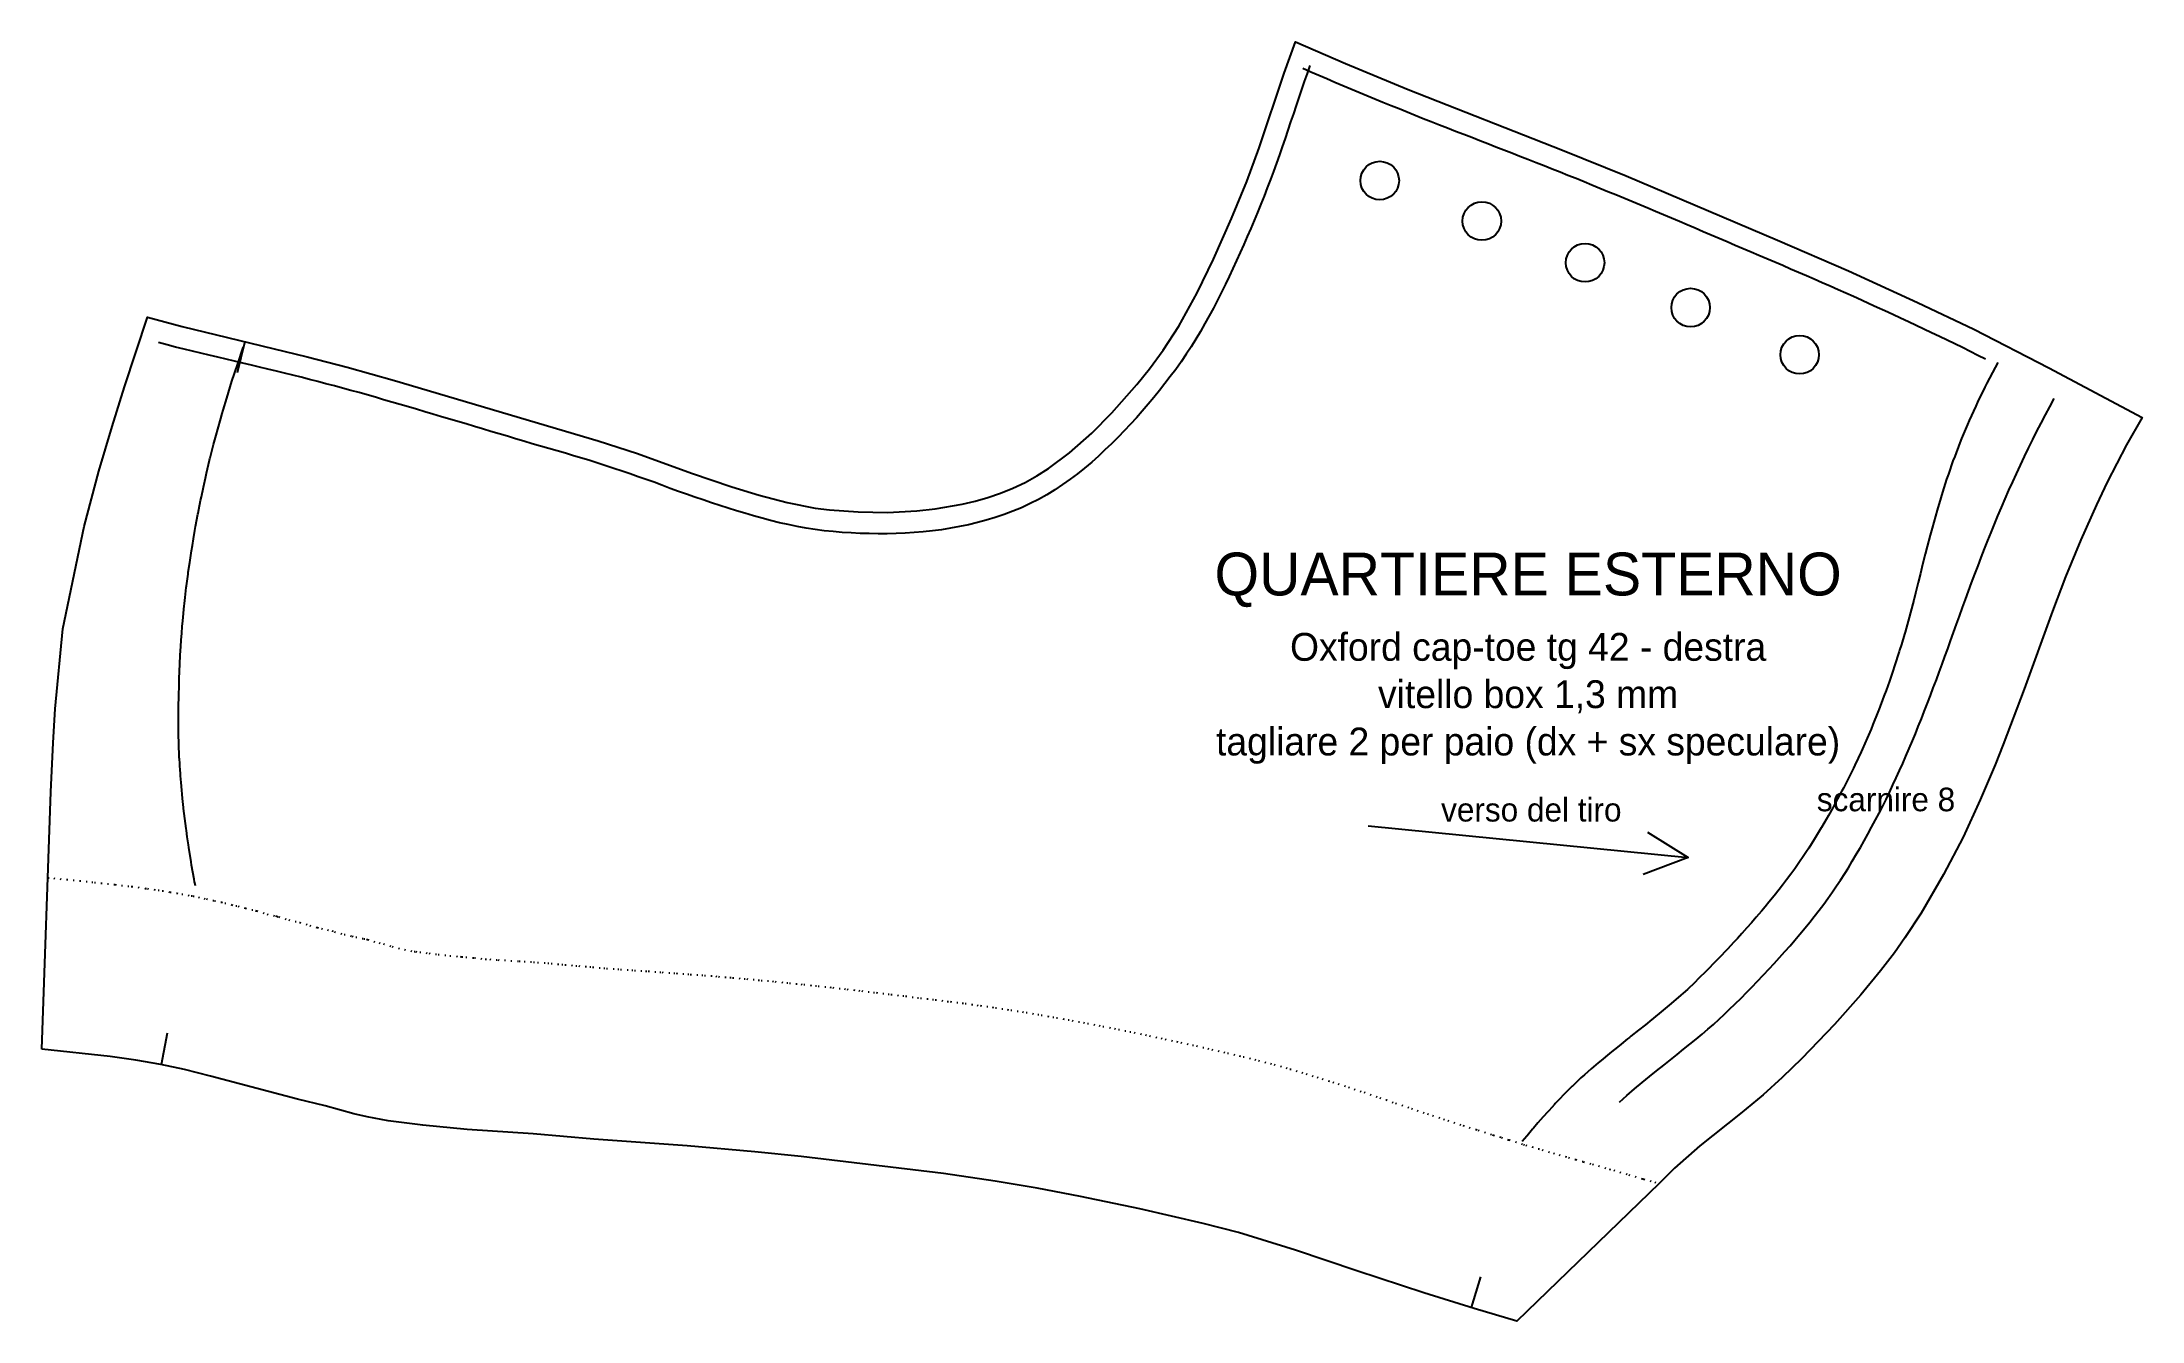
# Model space of a CAD drawing. Header units: millimetres. Extents: x 0 to 196, y 0 to 119.
import ezdxf
from ezdxf.enums import TextEntityAlignment as Align

# ---------------------------------------------------------------- set-up
doc = ezdxf.new("R2010")
doc.units = ezdxf.units.MM
for name, pattern in [('DASHDOT', [3.556, 2.54, -0.508, 0, -0.508]), ('DASHED', [1.524, 1.27, -0.254]), ('DOT', [0.508, 0, -0.508])]:
    doc.linetypes.add(name, pattern=pattern)
for name, color, linetype in [('CUCITURA', 1, 'DASHED'), ('FORI', 7, 'CONTINUOUS'), ('MONTAGGIO', 5, 'DOT'), ('RIFERIMENTO', 3, 'CONTINUOUS'), ('SCARNITURA', 8, 'DASHDOT'), ('TACCHE', 7, 'CONTINUOUS'), ('TAGLIO', 7, 'CONTINUOUS'), ('TESTO', 7, 'CONTINUOUS')]:
    doc.layers.add(name, color=color, linetype=linetype)

msp = doc.modelspace()

# ---------------------------------------------------------------- linework, layer by layer
at = {"layer": 'CUCITURA'}
for points in [[(118.36, 117.24), (118.09, 116.5), (117.83, 115.75), (117.58, 115), (117.32, 114.25), (117.07, 113.49), (116.82, 112.72), (116.56, 111.96), (116.31, 111.19), (116.05, 110.42), (115.78, 109.65), (115.52, 108.88), (115.23, 108.11), (114.96, 107.34), (114.68, 106.58), (114.38, 105.8), (114.08, 105.04), (113.78, 104.28), (113.46, 103.52), (113.15, 102.77), (112.83, 102.02), (112.51, 101.27), (112.18, 100.52), (111.85, 99.78), (111.52, 99.04), (111.18, 98.29), (110.83, 97.54), (110.47, 96.81), (110.11, 96.06), (109.73, 95.32), (109.35, 94.59), (108.96, 93.85), (108.55, 93.13), (108.14, 92.41), (107.71, 91.68), (107.26, 90.97), (106.82, 90.28), (106.34, 89.56), (105.83, 88.85), (105.33, 88.19), (104.83, 87.53), (104.31, 86.88), (103.78, 86.24), (103.25, 85.6), (102.71, 84.97), (102.16, 84.35), (101.6, 83.73), (101.03, 83.12), (100.45, 82.52), (99.84, 81.92), (99.23, 81.34), (98.62, 80.77), (97.99, 80.21), (97.33, 79.65), (96.65, 79.11), (95.97, 78.61), (95.27, 78.1), (94.55, 77.62), (93.81, 77.16), (93.02, 76.72), (92.25, 76.33), (91.45, 75.94), (90.63, 75.61), (89.82, 75.3), (88.99, 75.02), (88.15, 74.77), (87.33, 74.55), (86.48, 74.35), (85.65, 74.18), (84.81, 74.02), (83.96, 73.89), (83.12, 73.78), (82.27, 73.69), (81.43, 73.62), (80.58, 73.56), (79.74, 73.53), (78.9, 73.51), (78.06, 73.51), (77.22, 73.52), (76.38, 73.54), (75.55, 73.59), (74.71, 73.63), (73.86, 73.71), (73.03, 73.79), (72.17, 73.9), (71.34, 74.03), (70.48, 74.18), (69.65, 74.36), (68.84, 74.54), (68.02, 74.74), (67.22, 74.96), (66.41, 75.18), (65.62, 75.42), (64.84, 75.65), (64.05, 75.9), (63.28, 76.15), (62.49, 76.4), (61.71, 76.67), (60.95, 76.93), (60.18, 77.2), (59.42, 77.47), (58.63, 77.74), (57.86, 78.04), (57.14, 78.32), (56.4, 78.58), (55.65, 78.84), (54.9, 79.1), (54.15, 79.36), (53.39, 79.61), (52.64, 79.86), (51.89, 80.1), (51.13, 80.34), (50.38, 80.57), (49.62, 80.8), (48.87, 81.03), (48.1, 81.24), (47.32, 81.46), (46.53, 81.69), (45.75, 81.92), (44.99, 82.15), (44.21, 82.38), (43.44, 82.62), (42.68, 82.84), (41.91, 83.07), (41.13, 83.3), (40.36, 83.53), (39.59, 83.76), (38.83, 83.99), (38.06, 84.21), (37.28, 84.44), (36.5, 84.68), (35.73, 84.91), (34.97, 85.14), (34.21, 85.36), (33.43, 85.59), (32.66, 85.81), (31.89, 86.03), (31.13, 86.26), (30.36, 86.47), (29.6, 86.69), (28.82, 86.9), (28.06, 87.11), (27.29, 87.31), (26.51, 87.52), (25.74, 87.72), (24.97, 87.92), (24.2, 88.12), (23.43, 88.31), (22.64, 88.5), (21.88, 88.69), (21.09, 88.88), (20.31, 89.08), (19.55, 89.25), (18.75, 89.44), (17.97, 89.63), (17.2, 89.81), (16.4, 89.99), (15.6, 90.19), (14.84, 90.38), (14.06, 90.56), (13.28, 90.75), (12.47, 90.94), (11.67, 91.15), (10.88, 91.36)], [(181.43, 89.81), (180.71, 90.17), (179.99, 90.53), (179.28, 90.89), (178.56, 91.23), (177.84, 91.59), (177.12, 91.93), (176.4, 92.28), (175.68, 92.63), (174.95, 92.97), (174.23, 93.31), (173.5, 93.65), (172.77, 93.98), (172.04, 94.32), (171.31, 94.65), (170.58, 94.98), (169.85, 95.32), (169.12, 95.65), (168.39, 95.97), (167.66, 96.29), (166.92, 96.62), (166.18, 96.94), (165.44, 97.27), (164.71, 97.59), (163.97, 97.91), (163.23, 98.23), (162.5, 98.55), (161.76, 98.86), (161.02, 99.18), (160.27, 99.5), (159.54, 99.81), (158.79, 100.13), (158.05, 100.44), (157.31, 100.76), (156.56, 101.08), (155.82, 101.39), (155.08, 101.71), (154.33, 102.03), (153.59, 102.35), (152.85, 102.66), (152.12, 102.98), (151.38, 103.29), (150.63, 103.6), (149.89, 103.92), (149.15, 104.23), (148.41, 104.54), (147.67, 104.85), (146.93, 105.15), (146.18, 105.45), (145.44, 105.76), (144.69, 106.06), (143.95, 106.37), (143.2, 106.67), (142.45, 106.97), (141.71, 107.27), (140.97, 107.56), (140.22, 107.86), (139.47, 108.15), (138.71, 108.45), (137.97, 108.75), (137.22, 109.04), (136.47, 109.33), (135.72, 109.62), (134.97, 109.92), (134.22, 110.21), (133.47, 110.5), (132.72, 110.79), (131.96, 111.08), (131.2, 111.38), (130.45, 111.67), (129.69, 111.97), (128.94, 112.27), (128.19, 112.57), (127.43, 112.87), (126.68, 113.18), (125.93, 113.48), (125.18, 113.79), (124.43, 114.1), (123.68, 114.41), (122.94, 114.72), (122.19, 115.03), (121.44, 115.35), (120.69, 115.66), (119.95, 115.98), (119.2, 116.3), (118.45, 116.62), (117.71, 116.95)]]:
    msp.add_lwpolyline(points, dxfattribs=at)
at = {"layer": 'FORI'}
for centre in [(124.88, 106.49), (134.41, 102.71), (144.05, 98.82), (153.9, 94.63), (164.08, 90.23)]:
    msp.add_circle(centre, 1.8, dxfattribs=at)
at = {"layer": 'MONTAGGIO'}
msp.add_lwpolyline([(0.56, 41.38), (1.09, 41.34), (4.65, 40.99), (4.9, 40.96), (6.7, 40.76), (6.81, 40.75), (8.31, 40.58), (8.37, 40.58), (8.38, 40.58), (9.66, 40.4), (9.85, 40.38), (10.83, 40.23), (11.23, 40.17), (11.95, 40.05), (12.59, 39.95), (13.04, 39.87), (13.94, 39.71), (14.11, 39.68), (14.62, 39.57), (15.14, 39.45), (15.35, 39.41), (16.09, 39.24), (16.76, 39.11), (17.07, 39.03), (17.71, 38.87), (18.08, 38.77), (18.3, 38.73), (19, 38.54), (19.92, 38.33), (19.98, 38.31), (20.06, 38.29), (21.01, 37.99), (21.81, 37.82), (21.96, 37.78), (22.11, 37.74), (23.03, 37.45), (24.04, 37.22), (24.07, 37.22), (24.07, 37.22), (25.01, 36.94), (25.71, 36.75), (26.08, 36.64), (26.65, 36.53), (27.07, 36.42), (27.31, 36.35), (28.2, 36.1), (28.94, 35.94), (29.29, 35.85), (30.04, 35.7), (30.3, 35.64), (30.4, 35.62), (31.48, 35.3), (31.88, 35.21), (32.68, 34.96), (33.29, 34.8), (33.83, 34.68), (34.73, 34.51), (34.9, 34.49), (35.26, 34.45), (35.87, 34.37), (36.13, 34.34), (36.99, 34.22), (37.6, 34.16), (38.08, 34.11), (39.05, 34.03), (39.17, 34.01), (39.57, 33.98), (40.2, 33.92), (40.36, 33.91), (41.38, 33.8), (41.79, 33.78), (42.57, 33.71), (43.18, 33.69), (43.77, 33.63), (44.54, 33.6), (45, 33.56), (45.88, 33.52), (46.26, 33.48), (47.21, 33.42), (47.53, 33.38), (48.53, 33.3), (48.82, 33.27), (49.84, 33.18), (50.11, 33.15), (51.14, 33.07), (51.4, 33.04), (52.45, 32.95), (52.7, 32.93), (53.75, 32.85), (54.01, 32.83), (55.05, 32.76), (55.3, 32.74), (56.35, 32.67), (56.6, 32.66), (57.66, 32.58), (57.9, 32.56), (58.97, 32.49), (59.21, 32.47), (60.28, 32.4), (60.52, 32.37), (61.59, 32.29), (61.84, 32.27), (62.9, 32.19), (63.15, 32.16), (64.22, 32.08), (64.47, 32.06), (65.55, 31.96), (65.79, 31.94), (66.87, 31.84), (67.12, 31.81), (68.19, 31.72), (68.45, 31.69), (69.53, 31.58), (69.78, 31.55), (70.86, 31.44), (71.12, 31.42), (72.21, 31.3), (72.46, 31.28), (73.56, 31.16), (73.81, 31.13), (74.9, 31.01), (75.16, 30.98), (76.26, 30.85), (76.52, 30.82), (77.62, 30.69), (77.88, 30.66), (78.99, 30.53), (79.25, 30.49), (80.36, 30.36), (80.62, 30.33), (81.73, 30.19), (82.01, 30.16), (83.12, 30.03), (83.39, 30), (84.51, 29.85), (84.79, 29.82), (85.91, 29.68), (86.18, 29.65), (87.3, 29.49), (87.59, 29.45), (88.71, 29.3), (89.01, 29.25), (90.11, 29.08), (90.43, 29.03), (91.52, 28.86), (91.86, 28.81), (92.95, 28.63), (93.28, 28.57), (94.37, 28.38), (94.71, 28.32), (95.8, 28.13), (96.16, 28.06), (97.23, 27.86), (97.6, 27.79), (98.68, 27.59), (99.04, 27.51), (100.12, 27.31), (100.49, 27.23), (101.56, 27.01), (101.94, 26.93), (103.01, 26.71), (103.39, 26.63), (104.47, 26.41), (104.85, 26.32), (105.92, 26.09), (106.3, 26), (107.39, 25.77), (107.76, 25.68), (108.84, 25.44), (109.21, 25.36), (110.31, 25.1), (110.67, 25.02), (111.77, 24.76), (112.12, 24.68), (113.23, 24.41), (113.57, 24.33), (114.69, 24.04), (115.02, 23.95), (116.15, 23.64), (116.5, 23.53), (117.6, 23.21), (118, 23.08), (119.04, 22.76), (119.5, 22.62), (120.5, 22.3), (121, 22.14), (121.95, 21.83), (122.48, 21.66), (123.42, 21.36), (123.98, 21.16), (124.88, 20.85), (125.48, 20.65), (126.35, 20.34), (126.93, 20.15), (127.83, 19.85), (128.37, 19.67), (129.33, 19.35), (129.81, 19.19), (130.84, 18.86), (131.23, 18.72), (132.35, 18.36), (132.65, 18.26), (133.88, 17.87), (134.07, 17.81), (135.42, 17.38), (135.49, 17.36), (136.23, 17.14), (136.9, 16.92), (136.96, 16.91), (138.31, 16.49), (138.51, 16.43), (139.71, 16.07), (140.05, 15.97), (141.11, 15.66), (141.62, 15.52), (142.5, 15.26), (143.18, 15.07), (143.9, 14.87), (144.75, 14.64), (145.3, 14.48), (146.31, 14.19), (146.72, 14.07), (147.87, 13.73), (148.13, 13.66), (149.43, 13.28), (149.54, 13.24), (150.56, 12.95), (150.95, 12.83), (150.95, 12.83)], dxfattribs=at)
at = {"layer": 'RIFERIMENTO'}
for points in [[(14.32, 40.62), (14.27, 40.93), (14.25, 41), (14.2, 41.26), (13.97, 42.56), (13.92, 42.88), (13.7, 44.21), (13.67, 44.47), (13.56, 45.21), (13.48, 45.79), (13.45, 45.99), (13.34, 46.92), (13.22, 47.86), (13.21, 47.91), (13.2, 47.95), (13.13, 48.78), (13.08, 49.19), (13.04, 49.56), (12.98, 50.27), (12.98, 50.27), (12.98, 50.27), (12.93, 50.91), (12.92, 51.07), (12.89, 51.52), (12.87, 51.79), (12.86, 52.08), (12.83, 52.45), (12.82, 52.61), (12.79, 53.06), (12.79, 53.12), (12.78, 53.45), (12.77, 53.61), (12.77, 53.62), (12.76, 54.08), (12.76, 54.15), (12.75, 54.56), (12.75, 54.65), (12.74, 55.02), (12.74, 55.15), (12.74, 55.5), (12.73, 55.66), (12.73, 55.99), (12.73, 56.18), (12.74, 56.5), (12.74, 56.74), (12.74, 57.04), (12.75, 57.35), (12.75, 57.66), (12.76, 58.07), (12.77, 58.42), (12.79, 59.35), (12.8, 59.98), (12.86, 61.33), (12.9, 62.16), (12.95, 62.98), (12.99, 63.58), (13.04, 64.23), (13.09, 64.86), (13.14, 65.38), (13.21, 66.08), (13.25, 66.47), (13.34, 67.28), (13.36, 67.56), (13.47, 68.5), (13.49, 68.65), (13.63, 69.74), (13.64, 69.76), (13.65, 69.91), (13.79, 70.82), (13.82, 71.04), (13.96, 71.91), (14.04, 72.4), (14.14, 73.03), (14.28, 73.82), (14.34, 74.19), (14.55, 75.33), (14.57, 75.42), (14.63, 75.79), (14.81, 76.63), (14.88, 76.96), (15.07, 77.86), (15.26, 78.71), (15.36, 79.16), (15.64, 80.37), (15.68, 80.53), (15.7, 80.6), (16.02, 81.85), (16.25, 82.72), (16.4, 83.27), (16.68, 84.28), (16.81, 84.73), (16.91, 85.06), (17.24, 86.18), (17.73, 87.75), (17.73, 87.76), (17.73, 87.76), (18.24, 89.27), (18.79, 90.89), (18.8, 90.92), (18.82, 90.97)], [(182.57, 89.49), (182.33, 89.05), (181.55, 87.56), (181.36, 87.19), (180.69, 85.79), (180.52, 85.43), (179.91, 84.09), (179.74, 83.7), (179.2, 82.4), (179.04, 82.01), (178.55, 80.73), (178.39, 80.31), (177.96, 79.06), (177.8, 78.6), (177.42, 77.4), (177.26, 76.88), (176.91, 75.72), (176.75, 75.15), (176.44, 74.02), (176.27, 73.38), (175.99, 72.32), (175.81, 71.6), (175.56, 70.63), (175.36, 69.79), (175.14, 68.96), (174.9, 67.97), (174.73, 67.31), (174.43, 66.15), (174.31, 65.7), (173.93, 64.33), (173.87, 64.13), (173.58, 63.16), (173.41, 62.63), (173.38, 62.51), (172.94, 61.17), (172.79, 60.69), (172.46, 59.75), (172.16, 58.88), (171.95, 58.36), (171.47, 57.07), (171.45, 57), (171.38, 56.84), (170.91, 55.7), (170.74, 55.25), (170.37, 54.41), (169.94, 53.43), (169.81, 53.14), (169.54, 52.56), (169.23, 51.91), (169.09, 51.61), (168.63, 50.7), (168.16, 49.76), (168.03, 49.52), (167.8, 49.09), (167.4, 48.34), (167.17, 47.92), (166.76, 47.2), (166.12, 46.08), (166.11, 46.06), (166.1, 46.04), (165.42, 44.95), (164.92, 44.14), (164.72, 43.85), (164.47, 43.48), (164.01, 42.79), (163.63, 42.23), (163.26, 41.73), (162.84, 41.18), (162.48, 40.7), (162.17, 40.28), (161.69, 39.69), (161.21, 39.1), (160.87, 38.68), (160.53, 38.27), (160.02, 37.7), (159.57, 37.18), (159.16, 36.71), (158.68, 36.17), (158.27, 35.72), (157.94, 35.37), (157.34, 34.72), (156.54, 33.87), (156.39, 33.72), (156.3, 33.64), (155.34, 32.66), (154.65, 31.98), (154.29, 31.62), (153.61, 30.97), (153.2, 30.6), (152.99, 30.44), (152.08, 29.64), (151.33, 29.03), (150.95, 28.7), (150.1, 28), (149.88, 27.82), (149.68, 27.67), (149.02, 27.15), (148.33, 26.59), (148.18, 26.47), (148.02, 26.34), (147.41, 25.86), (146.91, 25.45), (146.67, 25.26), (146.33, 24.98), (145.96, 24.68), (145.69, 24.46), (145.28, 24.12), (144.62, 23.55), (144.62, 23.55), (144.62, 23.55), (144, 23), (143.66, 22.7), (143.4, 22.45), (142.84, 21.91), (142.82, 21.89), (142.79, 21.88), (142.25, 21.33), (142.01, 21.08), (141.71, 20.77), (141.27, 20.3), (141.18, 20.21), (140.93, 19.93), (140.66, 19.64), (140.57, 19.53), (140.15, 19.06), (139.9, 18.78), (139.64, 18.49), (139.24, 18.02), (139.14, 17.9), (138.77, 17.46), (138.64, 17.3), (138.6, 17.26), (138.19, 16.75)]]:
    msp.add_lwpolyline(points, dxfattribs=at)
at = {"layer": 'SCARNITURA'}
msp.add_lwpolyline([(147.26, 20.42), (147.96, 21.05), (148.67, 21.67), (149.39, 22.27), (150.05, 22.82), (150.72, 23.36), (151.39, 23.89), (152.02, 24.39), (152.63, 24.88), (153.24, 25.37), (153.83, 25.85), (154.41, 26.32), (154.97, 26.78), (155.5, 27.24), (156.03, 27.7), (156.55, 28.17), (157.02, 28.61), (157.51, 29.08), (158.06, 29.63), (158.61, 30.16), (159.14, 30.7), (159.63, 31.2), (160.11, 31.71), (160.69, 32.32), (161.22, 32.87), (161.7, 33.39), (162.2, 33.94), (162.71, 34.5), (163.19, 35.04), (163.64, 35.57), (164.11, 36.13), (164.58, 36.7), (165.02, 37.24), (165.44, 37.77), (165.89, 38.36), (166.32, 38.92), (166.71, 39.46), (167.14, 40.07), (167.52, 40.62), (167.89, 41.17), (168.29, 41.79), (168.63, 42.32), (168.99, 42.94), (169.4, 43.62), (169.76, 44.23), (170.11, 44.85), (170.45, 45.46), (170.8, 46.12), (171.17, 46.8), (171.5, 47.43), (171.83, 48.08), (172.14, 48.7), (172.45, 49.36), (172.79, 50.07), (173.1, 50.72), (173.41, 51.41), (173.7, 52.05), (173.99, 52.74), (174.31, 53.47), (174.6, 54.17), (174.88, 54.82), (175.15, 55.5), (175.44, 56.23), (175.7, 56.92), (176, 57.69), (176.29, 58.42), (176.55, 59.13), (176.84, 59.88), (177.1, 60.59), (177.37, 61.33), (177.63, 62.04), (177.9, 62.78), (178.16, 63.51), (178.43, 64.28), (178.72, 65.07), (178.99, 65.83), (179.28, 66.61), (179.55, 67.37), (179.84, 68.16), (180.13, 68.94), (180.43, 69.73), (180.73, 70.5), (181.03, 71.29), (181.34, 72.09), (181.66, 72.88), (181.96, 73.63), (182.27, 74.4), (182.59, 75.17), (182.92, 75.97), (183.27, 76.78), (183.62, 77.57), (183.97, 78.37), (184.31, 79.12), (184.68, 79.93), (185.06, 80.73), (185.44, 81.5), (185.83, 82.3), (186.2, 83.03), (186.61, 83.83), (187.03, 84.63), (187.42, 85.36), (187.84, 86.14)], dxfattribs=at)
at = {"layer": 'TACCHE'}
for points in [[(18.94, 91.45), (18.23, 88.53)], [(11.16, 23.95), (11.72, 26.9)], [(133.44, 1.25), (134.32, 4.12)]]:
    msp.add_lwpolyline(points, dxfattribs=at)
at = {"layer": 'TAGLIO'}
msp.add_lwpolyline([(0, 25.37), (0.83, 49.41), (1.03, 54), (1.23, 57.15), (1.95, 64.62), (3.94, 74.2), (5.31, 79.34), (6.56, 83.54), (7.71, 87.22), (9.86, 93.73), (13.07, 92.86), (24.74, 90.04), (28.48, 89.07), (32.9, 87.83), (51.93, 82.19), (55.58, 80.99), (60.62, 79.16), (64.4, 77.88), (66.96, 77.1), (69.56, 76.42), (72.18, 75.91), (73.51, 75.74), (76.2, 75.55), (78.93, 75.51), (81.68, 75.64), (83.38, 75.83), (85.89, 76.26), (87.1, 76.55), (88.3, 76.9), (89.48, 77.3), (90.63, 77.77), (91.77, 78.31), (92.87, 78.93), (93.95, 79.61), (95.91, 81.07), (97.99, 82.91), (99.87, 84.8), (102.19, 87.45), (103.38, 88.92), (104.67, 90.65), (106.11, 92.89), (107.84, 96.02), (109.37, 99.15), (111.05, 102.94), (112.47, 106.39), (113.63, 109.54), (115.97, 116.51), (117.03, 119.43), (121.68, 117.42), (127.53, 114.99), (141.95, 109.32), (147.89, 106.92), (162.02, 100.93), (168.65, 98.05), (175.09, 95.11), (180.33, 92.6), (187.35, 89), (196.04, 84.38), (194.59, 81.8), (192.79, 78.33), (191.78, 76.22), (190.32, 72.93), (188.91, 69.48), (187.68, 66.29), (185.04, 58.99), (183.09, 53.83), (182.34, 51.94), (180.94, 48.65), (179.33, 45.19), (177.5, 41.68), (175.41, 38.08), (173.9, 35.77), (172.92, 34.38), (171.64, 32.71), (169.8, 30.46), (167.33, 27.69), (164.27, 24.51), (162.45, 22.73), (160.66, 21.12), (158.57, 19.39), (154.77, 16.35), (152.38, 14.26), (150.96, 12.85), (137.69, 0), (133.69, 1.17), (129, 2.63), (122.75, 4.67), (117, 6.62), (111.69, 8.27), (108.39, 9.12), (102.47, 10.47), (96.95, 11.62), (92.91, 12.39), (88.98, 13.07), (84.17, 13.77), (70.86, 15.36), (66.55, 15.8), (60.24, 16.35), (51.5, 16.98), (45.84, 17.47), (39.69, 17.89), (35.56, 18.28), (32.3, 18.7), (30.36, 19.06), (29.1, 19.35), (26.44, 20.1), (23.85, 20.7), (15.74, 22.87), (13.29, 23.48), (11.09, 23.96), (8.76, 24.36), (6.36, 24.7), (0, 25.37)], dxfattribs=at)
at = {"layer": 'TESTO'}
for points in [[(123.81, 46.23), (153.66, 43.27)], [(149.88, 45.66), (153.66, 43.27), (149.48, 41.68)]]:
    msp.add_lwpolyline(points, dxfattribs=at)

# ---------------------------------------------------------------- texts
for s, height, p in [('QUARTIERE ESTERNO', 4, (138.73, 69.75)), ('Oxford cap-toe tg 42 - destra', 2.6, (138.73, 62.95)), ('vitello box 1,3 mm', 2.6, (138.73, 58.53)), ('tagliare 2 per paio (dx + sx speculare)', 2.6, (138.73, 54.11)), ('scarnire 8', 2.2, (172.14, 48.7)), ('verso del tiro', 2.2, (139.03, 47.74))]:
    msp.add_text(s, height=height, dxfattribs=at).set_placement(p, align=Align.MIDDLE_CENTER)

doc.saveas('drawing.dxf')
